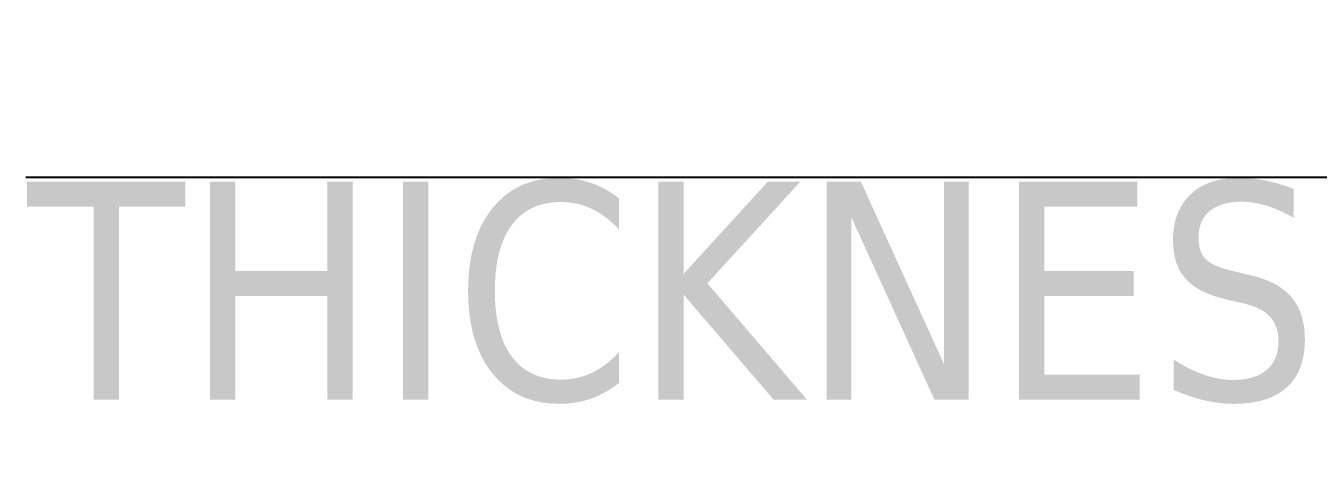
# Model space of a CAD drawing. Extents: x -3421 to 11, y -589 to 400.
# Drawn here: x -3421 to -1705, y -589 to 1 of the extents above; entities that cross this region are included whole.
import ezdxf

# ---------------------------------------------------------------- set-up
doc = ezdxf.new("R2010")
doc.units = 0
doc.header["$LTSCALE"] = 25.4
doc.layers.get('0').update_dxf_attribs({"linetype": 'CONTINUOUS'})
doc.layers.get('DEFPOINTS').update_dxf_attribs({"linetype": 'CONTINUOUS'})
doc.styles.add('TAHOMA', font='txt')
doc.dimstyles.new('DIMSTYLE1', dxfattribs={"dimtxt": 289.174562, "dimasz": 12.7, "dimexe": 12.7, "dimexo": 12.7, "dimgap": 2.54, "dimtad": 4, "dimtih": 1, "dimtoh": 1, "dimzin": 0, "dimcen": 0.09, "dimazin": 3, "dimtfac": 1, "dimtofl": 0, "dimtmove": 0, "dimatfit": 3})

# ---------------------------------------------------------------- blocks, each defined once
blk = doc.blocks.new('*D17')
at = {"color": 0}
for p, q in [((-713, -200), (-3421, -200)), ((-713, -194.5), (-713, -212.7)), ((-12.7, -200), (-700.3, -200)), ((0, -194.5), (0, -212.7))]:
    blk.add_line(p, q, dxfattribs=at)
for points in [[(-700.3, -197.9), (-700.3, -202.1), (-713, -200)], [(-12.7, -202.1), (-12.7, -197.9), (0, -200)]]:
    blk.add_solid(points, dxfattribs=at)
at = {"layer": 'DEFPOINTS', "color": 0}
for p in [(-713, -181.8), (0, -181.8), (-713, -200)]:
    blk.add_point(p, dxfattribs=at)
at = {"color": 0, "style": 'TAHOMA'}
blk.add_text('THICKNESS_18', height=289.175, dxfattribs=at).set_placement((-3418.4, -495))
blk = doc.blocks.new('GROUP17_1')
at = {"color": 250}
dim = blk.add_linear_dim(base=(-713, -200), p1=(0, -181.818), p2=(-713, -181.818), text='THICKNESS_18', dimstyle='DIMSTYLE1', override={"dimtih": 0, "dimpost": 'mm'}, dxfattribs=at)
dim.commit()
dim.dimension.update_dxf_attribs({"geometry": '*D17', "text_midpoint": (-2073.335, -379.515)})

msp = doc.modelspace()

# ---------------------------------------------------------------- block references
at = {"color": 0}
ref = msp.add_blockref('GROUP17_1', (0, 0), dxfattribs=at)
ref.add_attrib('Skp_GroupInstanceName', 'ABF_Flatten', (0, 0), dxfattribs={"height": 1})

doc.saveas('drawing.dxf')
